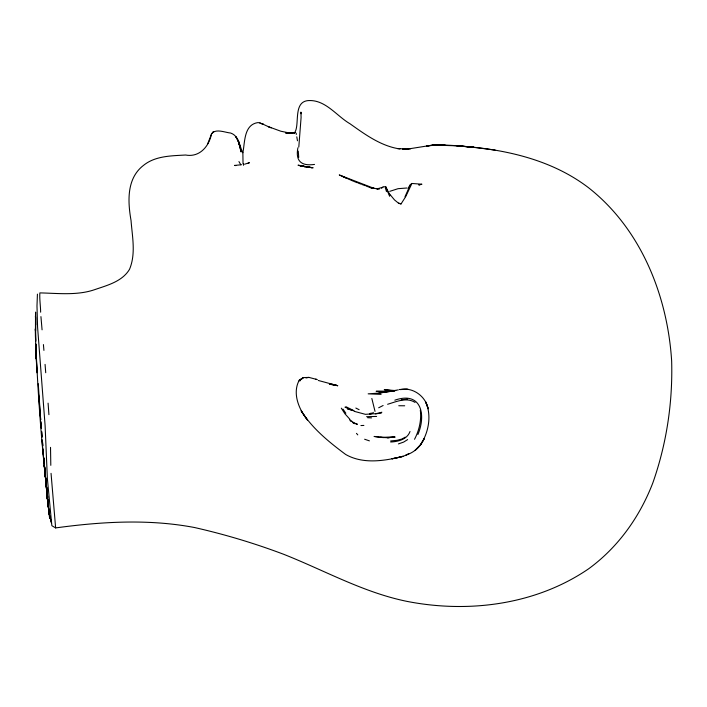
<?xml version="1.0" encoding="UTF-8"?>
<svg xmlns="http://www.w3.org/2000/svg" width="707" height="707" viewBox="0 0 707 707"><rect width="100%" height="100%" fill="white"/><g stroke="black" fill="none" stroke-linecap="round" stroke-linejoin="round"><path stroke-width="1.06" d="M35.703 324.946L35.483 315.835L35.536 330.77L35.597 312.096L35.403 335.887L36.976 372.81M243.517 165.297L243.526 163.45M35.721 341.463L35.571 317.16M298.805 147.047L301.094 117.442L300.899 112.104L301.438 113.747L301.067 112.873M37.427 294.121L36.985 305.945L37.586 327.253L45.098 425.517L47.378 478.666L51.85 525.69L55.632 527.917C101.587 521.651 148.7 518.797 194.531 527.528C224.808 534.377 254.626 543.329 283.666 554.288C324.637 570.487 363.548 592.572 407.135 601.41C468.776 613.437 535.959 604.75 588.516 568.888C618.104 547.333 639.658 517.011 652.782 483.031C666.595 443.872 672.808 402.477 671.65 361.003C667.532 295.579 641.019 228.829 588.365 187.594C550.797 158.987 503.26 148.877 457.04 145.828L432.923 145.05L407.709 149.053L410.555 148.806M411.889 183.52L405.641 196.732L401.037 203.943L398.668 203.333L394.497 199.913L388.788 193.038M417.934 434.469C426.233 414.859 421.452 390.936 394.851 400.171M299.105 380.949L299.697 379.562L300.122 380.852M40.644 312.185C40.555 305.76 39.451 299.308 39.857 292.901C57.117 293.219 76.886 295.712 94.349 289.764C107.084 285.354 122.099 281.695 129.514 269.332C136.018 253.857 132.253 236.633 131.034 220.487C127.746 201.601 126.456 178.553 143.406 165.456C155.178 155.849 171.174 155.858 185.605 155.019C199.471 157.643 209.078 146.429 211.499 133.897C215.564 128.188 224.994 132.527 230.632 133.031C239.116 135.885 239.266 146.013 242.872 152.739L243.04 163.989M207.637 143.954L211.632 133.764L213.753 131.661L212.471 132.377M242.872 152.739C244.967 142.381 243.782 125.112 257.401 122.673C259.089 121.913 266.91 126.085 262.182 123.76L262.995 124.114M414.532 439.294C419.171 430.395 421.602 420.126 420.312 410.104M404.987 196.758L410.634 184.174L407.992 188.38M410.016 431.509C407.188 439.454 398.191 441.654 390.653 442.016M373.323 412.331L371.829 413.895L365.413 414.337L354.26 411.341M302.048 378.74L303.391 377.609L308.932 377.397L317.143 379.562L315.693 379.173M378.669 407.78L383.123 405.509M299.962 380.278L303.391 377.609L299.485 379.792C291.947 392.889 298.805 409.22 307.457 420.02L301.138 410.758C312.308 428.539 329.002 442.043 345.652 454.46C363.106 464.455 384.564 460.911 403.149 456.36L391.952 458.79C402.522 456.899 414.152 453.938 420.683 444.579C428.716 432.251 431.88 415.336 425.534 401.673L428.203 408.787C425.623 396.3 413.029 386.915 400.268 389.566L408.01 389.274M369.92 414.231L371.422 413.109L369.487 413.701M407.647 439.595L403.679 442.069L398.421 443.908M383.981 186.542L381.471 188.027L382.823 187.231L377.087 188.884L370.813 187.567L374.436 188.513L339.254 174.947L353.615 181.31M405.235 437.156L401.868 439.038L397.131 440.293L390.662 440.965M405.562 455.264L408.893 453.541M247.759 163.511L249.43 162.681L244.578 164.218M389.725 191.358L398.068 188.681L406.817 188.009M290.824 132.854L290.109 132.828L294.474 132.845C300.413 125.183 292.009 100.111 310.011 100.544C326.157 100.562 337.071 116.266 350.009 123.769C365.148 134.507 381.117 146.208 399.968 148.965M294.068 132.987L293.688 133.004M387.613 404.28C396.282 401.717 406.569 396.963 415.044 402.416M420.329 184.536L418.8 184.969L421.911 184.209L411.686 183.458M371.308 413.719L375.505 413.816L381.868 412.225M305.981 377.971L308.932 377.397M398.35 389.875L378.625 393.127L368.161 393.843L381.091 394.356M378.625 393.127L389.884 391.537M437.66 144.82L426.63 146.049L433.311 145.032L445.154 145.023M241.432 164.758L234.494 165.429L235.811 165.588M375.505 413.816L381.276 413.144M393.64 391.015L388.178 391.563L376.142 391.298L394.32 391.104M389.354 437.606L381.886 437.492L374.056 436.449L383.079 437.562L395.125 437.05L388.399 437.668L380.481 437.306L394.479 437.288L387.224 437.624L388.399 437.668M401.284 399.702L407.63 399.163M366.597 416.688L376.61 416.441M386.287 391.112L393.737 390.812M433.311 145.032C453.558 144.573 474.918 147.356 495.28 150.158M360.932 425.552L363.884 425.437M399.446 389.486L407.303 389.31M385.969 187.108L389.999 195.45M314.527 164.422C301.253 166.322 295.305 161.055 297.903 147.781M398.766 405.738L404.704 405.783M402.433 149.159L407.674 149.062L397.449 148.585M291.372 132.872L292.398 132.898L285.46 132.686L290.692 133.252L280.794 131.21L268.368 126.686L271.196 127.87M291.894 132.881L292.389 132.898M367.596 417.722L371.52 417.899M456.802 145.801L473.982 147.33L457.04 145.828M356.522 424.103L357.442 424.271L353.809 422.759L349.585 419.56M308.959 167.285L313.113 167.815L298.027 165.191L307.907 167.126M394.32 390.98L384.272 389.672L395.787 390.609M331.548 384.131L337.672 385.668L329.418 384.131L337.672 385.668L318.247 380.454M350.151 409.618L347.517 408.867L354.225 410.935M364.626 439.233L369.408 440.868M259.849 122.965L261.855 123.893M362.072 184.527L365.015 185.614M358.246 183.095L361.1 184.156M366.023 185.994L372.032 188.283M354.092 423.325L355.321 423.855M354.534 181.672L357.3 182.742M344.954 407.161L352.21 410.369M353.588 410.511L345.891 406.702M268.563 126.756L264.047 124.679M346.191 178.12L342.418 176.361L342.877 176.582M355.824 408.045L359.112 409.689M398.651 203.05L401.037 203.943M352.784 422.565L354.251 423.387L353.12 422.751M350.053 420.621L351.379 421.646M349.788 419.189L344.963 413.825L341.304 408.169M356.469 433.364L357.777 434.876M345.838 413.25L343.01 409.114M238.939 161.576L240.787 164.731M55.632 527.917L51.045 473.354M389.645 196.272L385.554 186.507L385.934 187.859M238.621 141.877L238.798 142.452L235.767 136.637L237.455 139.217L239.982 146.402L238.895 142.505L238.356 141.17L241.14 151.996L238.621 141.877L239.982 146.402M386.499 191.606L384.944 186.639M371.838 398.474L375.028 411.394M296.79 136.84L297.479 140.79M36.216 358.096L35.88 350.451L36.163 358.97L35.81 344.221C37.984 394.055 41.315 443.943 47.36 493.477L45.911 482.404L47.749 497.454L45.928 482.36M44.347 465.091L49.137 513.954L49.048 513.158L51.549 523.18L49.137 513.954L46.768 492.213L49.605 518.364M296.171 133.181L296.321 134.427M47.201 496.906L49.154 513.803L45.045 472.621M298.725 157.396L298.274 151.086M46.874 492.938L47.811 502.447L44.364 465.056L47.449 499.478L45.045 472.462M44.355 465.895L46.149 484.445M44.347 465.94L48.235 506.999M42.075 329.833L40.935 316.612M44.17 462.864L43.684 457.447M44.461 465.993L44.859 470.42M41.969 439.63L45.045 474.485M43.419 344.574L43.922 350.398M44.355 465.065L44.868 471.056M38.249 383.707L40.688 419.914M40.82 421.664L41.342 428.159M41.607 431.403L42.049 436.82M42.393 440.832L42.747 445.481M43.109 449.643L43.445 454.141M38.629 394.594L40.679 419.675M40.856 421.858L41.395 428.398M41.66 431.677L42.102 437.12M42.367 440.399L42.818 445.852M43.083 449.122L43.445 453.479M43.799 457.844L44.152 462.201M44.417 465.48L44.868 470.933M45.062 364.388L45.725 372.73M48.085 403.149L48.924 414.656M35.624 343.726L36.835 370.857M35.703 340.553L35.35 328.835L35.377 330.567M35.483 315.835L35.571 319.537M50.524 447.363L50.807 465.339M424.218 438.711L420.382 445.057L415.018 450.474L420.683 444.579L420.382 445.057L424.218 438.711M295.128 132.571L294.192 133.013L295.128 132.571M379.5 188.751L377.087 188.884L379.5 188.751M287.555 132.748L285.46 132.686L287.563 132.757M311.716 167.656L302.022 166.154L311.716 167.656M304.752 166.666L299.538 165.562L304.752 166.666M239.302 143.998L238.895 142.505L240.186 147.303L239.302 143.998M44.152 463.712L43.622 458.26L44.143 463.739M43.507 455.237L43.215 451.985L43.498 455.264M35.924 348.003L35.854 345.82L35.924 348.003"/></g></svg>
